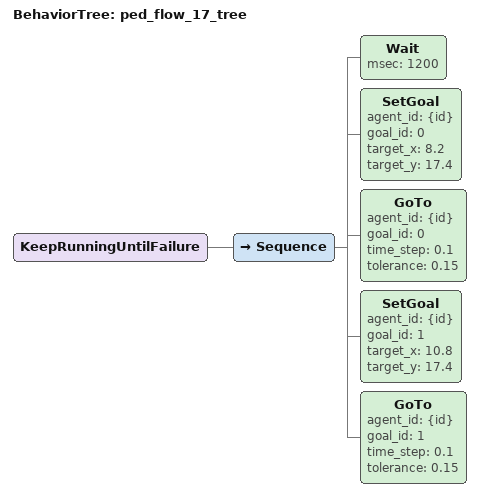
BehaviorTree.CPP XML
<?xml version='1.0' encoding='UTF-8'?>
<root main_tree_to_execute="ped_flow_17_tree" BTCPP_format="4">
    <include ros_pkg="arena_simulation_setup" path="configs/hunav/behavior_trees/BTRegularNav.xml" />
    <BehaviorTree ID="ped_flow_17_tree">
        <KeepRunningUntilFailure>
            <Sequence>
                <Wait msec="1200" />
                <SetGoal agent_id="{id}" goal_id="0" target_x="8.2" target_y="17.4" />
                <GoTo agent_id="{id}" goal_id="0" time_step="0.1" tolerance="0.15" />
                <SetGoal agent_id="{id}" goal_id="1" target_x="10.8" target_y="17.4" />
                <GoTo agent_id="{id}" goal_id="1" time_step="0.1" tolerance="0.15" />
            </Sequence>
        </KeepRunningUntilFailure>
    </BehaviorTree>
</root>
